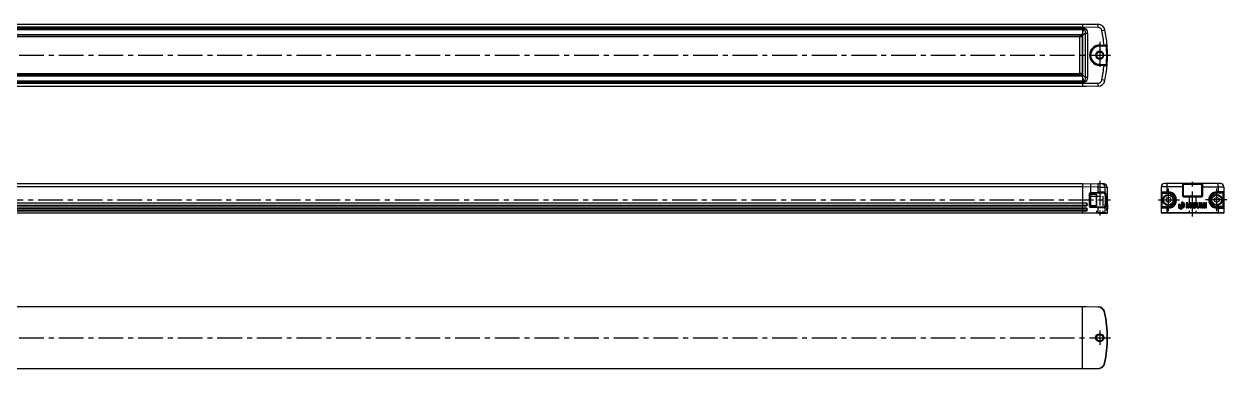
# Model space of a CAD drawing. Extents: x -2 to 1540, y -8 to 231.
# Drawn here: x 769 to 1540, y 10 to 231 of the extents above; entities that cross this region are included whole.
import ezdxf

# ---------------------------------------------------------------- set-up
doc = ezdxf.new("R2010")
doc.units = 0
doc.header["$LTSCALE"] = 0.5
doc.linetypes.add('CENTER', pattern=[50.8, 31.75, -6.35, 6.35, -6.35])
doc.linetypes.add('DASHED', pattern=[19.05, 12.7, -6.35])
for name, color, linetype in [('MSM_CENTER', 1, 'CENTER'), ('MSM_CONTINUOUS', 7, 'CONTINUOUS'), ('MSM_DASHED', 4, 'DASHED')]:
    doc.layers.add(name, color=color, linetype=linetype)

msp = doc.modelspace()

# ---------------------------------------------------------------- linework, layer by layer
at = {"layer": 'MSM_CENTER'}
for p, q in [((1458.02, 219.7), (1458.02, 202.7)), ((156.02, 211.2), (1465.03, 211.2)), ((1458.02, 130.67), (1458.02, 107.87)), ((1502.07, 111.13), (1502.07, 125.63)), ((1517.55, 107.87), (1517.55, 130.87)), ((1533.03, 111.13), (1533.03, 125.63)), ((142.72, 118.37), (1465.02, 118.37)), ((1495.55, 118.37), (1509.25, 118.37)), ((1539.55, 118.37), (1525.86, 118.37)), ((1458.02, 34.6), (1458.02, 25.4)), ((156.02, 30), (1465.02, 30))]:
    msp.add_line(p, q, dxfattribs=at)
at = {"layer": 'MSM_CONTINUOUS'}
for p, q in [((174.02, 231.2), (1447.02, 231.2)), ((1447.02, 229.2), (174.02, 229.2)), ((174.02, 228.63), (1447.02, 228.63)), ((174.02, 227.77), (1447.02, 227.77)), ((1447.02, 224.36), (174.02, 224.36)), ((174.02, 224.2), (1447.02, 224.2)), ((1447.02, 224.1), (174.02, 224.1)), ((1447.02, 224), (174.02, 224)), ((1447.02, 231.2), (1447.02, 191.2)), ((1447.02, 231.2), (1457.03, 231.02)), ((1447.02, 231.2), (1449.24, 231.16)), ((1457.03, 229.02), (1447.02, 229.2)), ((1447.02, 228.64), (1447.95, 228.54)), ((1447.02, 227.77), (1447.86, 227.68)), ((1447.02, 225.16), (1447.86, 227.68)), ((1448.85, 225.41), (1447.02, 223.81)), ((1448.85, 196.99), (1448.85, 225.41)), ((1448.85, 225.41), (1450.21, 225.4)), ((1450.21, 225.4), (1450.21, 196.99)), ((174.52, 223.22), (1446.52, 223.22)), ((175.69, 223.22), (1445.45, 223.22)), ((1445.02, 223), (1445.02, 199.4)), ((1446.92, 223), (1445.02, 223)), ((1446.92, 223.2), (1445.53, 223.2)), ((1446.52, 223.2), (1446.52, 223.29)), ((1446.72, 223.32), (1446.72, 223.2)), ((1446.92, 199.4), (1446.92, 223)), ((1446.92, 223), (1447.02, 223)), ((1457.92, 217.7), (1460.78, 217.75)), ((1460.78, 217.25), (1457.92, 217.2)), ((1462.32, 217.08), (1457.92, 217)), ((1462.75, 217.82), (1462.75, 217.76)), ((1457.92, 205.4), (1462.32, 205.32)), ((1457.92, 205.2), (1460.78, 205.15)), ((1460.78, 204.65), (1457.92, 204.7)), ((1462.57, 202.71), (1462.57, 202.71)), ((1462.76, 204.74), (1462.76, 204.74)), ((1447.02, 198.4), (174.02, 198.4)), ((174.02, 198.29), (1447.02, 198.29)), ((1447.02, 198.19), (174.02, 198.19)), ((174.02, 198.03), (1447.02, 198.03)), ((1447.02, 194.63), (174.02, 194.63)), ((1447.02, 193.76), (174.02, 193.76)), ((174.02, 193.2), (1447.02, 193.2)), ((1446.52, 199.18), (174.52, 199.18)), ((1445.36, 199.18), (175.6, 199.18)), ((1446.92, 199.4), (1445.02, 199.4)), ((1446.92, 199.2), (1445.71, 199.2)), ((1446.52, 199.11), (1446.52, 199.2)), ((1446.72, 199.2), (1446.72, 199.08)), ((1447.02, 199.4), (1446.92, 199.4)), ((1447.02, 198.59), (1448.85, 196.99)), ((1447.86, 194.71), (1447.02, 197.24)), ((1447.02, 194.63), (1447.86, 194.71)), ((1447.95, 193.85), (1447.02, 193.76)), ((1447.02, 193.2), (1457.03, 193.37)), ((1450.21, 196.99), (1448.85, 196.99)), ((1447.02, 191.2), (174.02, 191.2)), ((1457.03, 191.37), (1447.02, 191.2)), ((1449.24, 191.24), (1447.02, 191.2)), ((174.02, 128.87), (1447.02, 128.87)), ((1447.02, 126.87), (174.02, 126.87)), ((1447.02, 128.87), (1447.02, 109.87)), ((1447.02, 128.87), (1457.03, 128.69)), ((1457.03, 126.69), (1447.02, 126.87)), ((1459.43, 128.65), (1457.03, 128.69)), ((1457.03, 126.69), (1461.36, 126.65)), ((1457.03, 123.29), (1457.03, 126.69)), ((1461.36, 123.43), (1457.03, 123.29)), ((1460.78, 128.63), (1459.43, 128.65)), ((1461.36, 126.65), (1461.36, 123.43)), ((1461.36, 126.65), (1462.75, 126.63)), ((1461.36, 123.43), (1461.38, 123.43)), ((1462.75, 126.63), (1462.75, 122.8)), ((1511.55, 126.87), (1497.55, 126.87)), ((1497.55, 110.07), (1497.55, 126.87)), ((1497.55, 123.63), (1501.95, 123.63)), ((1535.55, 128.87), (1499.55, 128.87)), ((1501.13, 126.87), (1501.15, 127.49)), ((1501.13, 126.87), (1501.13, 123.63)), ((1501.13, 123.63), (1501.14, 123.38)), ((1501.14, 123.38), (1501.18, 123.19)), ((1501.15, 127.49), (1501.21, 128.04)), ((1501.21, 128.04), (1501.3, 128.49)), ((1501.3, 128.49), (1501.41, 128.77)), ((1501.41, 128.77), (1501.54, 128.87)), ((1501.95, 123.63), (1501.97, 123.35)), ((1511.01, 128.87), (1511.01, 121.37)), ((1523.55, 128.37), (1511.55, 128.37)), ((1511.55, 128.37), (1511.55, 121.37)), ((1523.55, 121.37), (1523.55, 128.37)), ((1523.55, 126.87), (1537.55, 126.87)), ((1524.09, 121.37), (1524.09, 128.87)), ((1533.15, 123.63), (1533.13, 123.35)), ((1537.55, 123.63), (1533.15, 123.63)), ((1533.69, 128.77), (1533.57, 128.87)), ((1533.81, 128.49), (1533.69, 128.77)), ((1533.9, 128.04), (1533.81, 128.49)), ((1533.96, 127.49), (1533.9, 128.04)), ((1533.96, 123.38), (1533.92, 123.19)), ((1533.98, 126.87), (1533.96, 127.49)), ((1533.98, 123.63), (1533.96, 123.38)), ((1533.98, 126.87), (1533.98, 123.63)), ((1537.55, 126.87), (1537.55, 110.07)), ((174.02, 116.57), (1447.02, 116.57)), ((1447.02, 116.37), (174.02, 116.37)), ((1447.02, 116.34), (174.02, 116.34)), ((1447.02, 116.57), (1449.24, 116.51)), ((1449.23, 116.31), (1447.02, 116.37)), ((1449.23, 116.28), (1447.02, 116.34)), ((1449.23, 116.28), (1449.23, 116.31)), ((1449.98, 115.76), (1449.82, 115.75)), ((1451.53, 114.31), (1451.53, 122.42)), ((1451.53, 122.42), (1452.02, 122.42)), ((1452.02, 122.42), (1452.02, 119.1)), ((1455.82, 121.87), (1452.02, 121.87)), ((1452.02, 117.63), (1452.02, 119.1)), ((1452.02, 117.63), (1452.02, 114.31)), ((1452.21, 123.12), (1457.03, 123.29)), ((1457.04, 122.79), (1452.22, 122.62)), ((1455.82, 121.87), (1455.82, 114.87)), ((1456.02, 121.68), (1456.02, 115.06)), ((1457.04, 122.79), (1460.88, 122.93)), ((1460.88, 122.93), (1460.91, 122.93)), ((1462.74, 116.22), (1462.7, 115.88)), ((1462.7, 115.88), (1462.7, 114.35)), ((1462.7, 115.79), (1462.72, 115.79)), ((1462.71, 115.97), (1462.74, 115.97)), ((1462.74, 115.97), (1462.72, 115.79)), ((1462.72, 115.79), (1462.78, 114.39)), ((1462.85, 114.98), (1462.74, 116.22)), ((1462.83, 114.98), (1462.74, 115.97)), ((1462.8, 122.1), (1463.02, 122.09)), ((1463.02, 110.07), (1463.02, 122.09)), ((1497.55, 122.63), (1502.05, 122.63)), ((1498.05, 123.13), (1502.05, 123.13)), ((1498.05, 113.63), (1498.05, 123.13)), ((1502.07, 120.09), (1500.57, 119.24)), ((1500.57, 119.24), (1500.57, 117.5)), ((1500.57, 117.5), (1502.07, 116.65)), ((1501.18, 123.19), (1501.23, 123.13)), ((1502.05, 122.63), (1502.05, 123.13)), ((1503.57, 119.24), (1502.07, 120.09)), ((1502.07, 116.65), (1503.57, 117.5)), ((1503.57, 117.5), (1503.57, 119.24)), ((1509.02, 115.73), (1508.59, 115.42)), ((1510.38, 115.22), (1509.02, 115.73)), ((1510.84, 117.09), (1510.38, 116.75)), ((1510.38, 116.75), (1510.38, 115.22)), ((1510.57, 116.32), (1511.2, 115.11)), ((1510.57, 115.14), (1510.57, 116.32)), ((1510.6, 116.67), (1510.84, 116.84)), ((1511.34, 115.26), (1510.6, 116.67)), ((1512.32, 115.85), (1510.84, 117.09)), ((1510.84, 116.84), (1512.08, 115.81)), ((1512.08, 115.81), (1511.34, 115.26)), ((1512.05, 120.87), (1512.02, 120.37)), ((1512.02, 120.37), (1523.09, 120.37)), ((1523.05, 120.87), (1512.05, 120.87)), ((1512.32, 114.1), (1512.32, 115.85)), ((1514.47, 116.44), (1513.53, 116.44)), ((1513.53, 116.44), (1513.53, 113.28)), ((1514.11, 115.81), (1514.68, 113.28)), ((1514.11, 113.28), (1514.11, 115.81)), ((1514.92, 114.21), (1514.47, 116.44)), ((1515.39, 116.44), (1514.92, 114.21)), ((1515.18, 113.28), (1515.75, 115.85)), ((1516.33, 116.44), (1515.39, 116.44)), ((1515.75, 115.85), (1515.75, 113.28)), ((1516.33, 113.28), (1516.33, 116.44)), ((1517.42, 116.44), (1516.78, 116.44)), ((1516.78, 116.44), (1516.78, 115.77)), ((1516.78, 115.77), (1517.42, 115.77)), ((1517.42, 115.77), (1517.42, 116.44)), ((1519.03, 115.97), (1518.79, 116.04)), ((1519.13, 115.57), (1519.12, 115.84)), ((1519.74, 115.57), (1519.74, 115.78)), ((1520.79, 116.44), (1520.15, 116.44)), ((1520.15, 116.44), (1520.15, 114.24)), ((1520.79, 114.1), (1520.79, 116.44)), ((1522.17, 116.44), (1521.54, 116.44)), ((1521.54, 116.44), (1521.54, 114.09)), ((1522.17, 114.24), (1522.17, 116.44)), ((1522.62, 116.44), (1522.62, 113.28)), ((1523.57, 116.44), (1522.62, 116.44)), ((1523.05, 120.87), (1523.09, 120.37)), ((1523.2, 113.28), (1523.21, 115.81)), ((1523.21, 115.81), (1523.78, 113.28)), ((1524.03, 114.21), (1523.57, 116.44)), ((1524.48, 116.44), (1524.03, 114.21)), ((1524.27, 113.28), (1524.84, 115.81)), ((1525.43, 116.44), (1524.48, 116.44)), ((1524.84, 113.28), (1524.84, 115.81)), ((1525.43, 113.28), (1525.43, 116.44)), ((1526.51, 116.44), (1525.87, 116.44)), ((1525.87, 116.44), (1525.87, 115.77)), ((1525.87, 115.77), (1526.51, 115.77)), ((1526.51, 115.77), (1526.51, 116.44)), ((1531.53, 119.24), (1533.03, 120.09)), ((1531.53, 117.5), (1531.53, 119.24)), ((1533.03, 116.65), (1531.53, 117.5)), ((1533.03, 120.09), (1534.53, 119.24)), ((1534.53, 117.5), (1533.03, 116.65)), ((1537.05, 123.13), (1533.05, 123.13)), ((1533.05, 122.63), (1533.05, 123.13)), ((1537.55, 122.63), (1533.05, 122.63)), ((1533.92, 123.19), (1533.87, 123.13)), ((1534.53, 119.24), (1534.53, 117.5)), ((1537.05, 113.63), (1537.05, 123.13)), ((174.02, 114.99), (1447.02, 114.99)), ((1447.02, 114.82), (174.02, 114.82)), ((1447.02, 114.62), (174.02, 114.62)), ((1447.02, 114.42), (174.02, 114.42)), ((174.02, 113.32), (1447.02, 113.32)), ((174.02, 113.12), (1447.02, 113.12)), ((174.02, 113), (1447.02, 113)), ((1447.02, 111.65), (174.02, 111.65)), ((1447.02, 111.57), (174.02, 111.57)), ((1447.02, 111.37), (174.02, 111.37)), ((1447.02, 111.17), (174.02, 111.17)), ((174.02, 110.07), (1447.02, 110.07)), ((1447.02, 109.87), (174.02, 109.87)), ((1447.02, 114.99), (1449.23, 115.05)), ((1447.02, 114.82), (1449.24, 114.87)), ((1449.23, 114.67), (1447.02, 114.62)), ((1449.24, 114.47), (1447.02, 114.42)), ((1447.02, 113.32), (1449.24, 113.26)), ((1447.02, 113.12), (1449.23, 113.06)), ((1447.02, 113), (1449.22, 112.94)), ((1449.22, 111.71), (1447.02, 111.65)), ((1449.23, 111.42), (1447.02, 111.37)), ((1449.24, 111.22), (1447.02, 111.17)), ((1447.02, 110.07), (1457.03, 110.07)), ((1457.02, 109.87), (1447.02, 109.87)), ((1451.53, 114.31), (1452.02, 114.31)), ((1452.02, 114.87), (1455.82, 114.87)), ((1457.03, 113.44), (1452.21, 113.61)), ((1452.22, 114.11), (1457.04, 113.94)), ((1457.02, 109.87), (1462.82, 109.87)), ((1457.03, 113.44), (1461.36, 113.31)), ((1457.03, 110.07), (1457.03, 113.44)), ((1461.36, 110.07), (1457.03, 110.07)), ((1460.88, 113.81), (1457.04, 113.94)), ((1460.88, 113.81), (1460.91, 113.81)), ((1461.36, 113.31), (1461.36, 110.07)), ((1461.36, 113.31), (1461.38, 113.31)), ((1461.36, 110.07), (1463.02, 110.07)), ((1462.52, 114.55), (1462.57, 114.86)), ((1462.52, 114.55), (1462.52, 112.77)), ((1462.52, 114.49), (1462.55, 114.49)), ((1462.54, 114.28), (1462.52, 114.28)), ((1462.52, 112.86), (1462.54, 112.86)), ((1462.52, 112.77), (1462.67, 111.55)), ((1462.57, 114.64), (1462.53, 114.64)), ((1462.54, 114.28), (1462.54, 112.86)), ((1462.54, 114.28), (1462.66, 113.29)), ((1462.66, 111.87), (1462.54, 112.86)), ((1462.57, 114.64), (1462.55, 114.49)), ((1462.55, 114.49), (1462.67, 113.45)), ((1462.57, 114.86), (1462.7, 114.35)), ((1462.64, 114.35), (1462.57, 114.64)), ((1462.63, 111.87), (1462.66, 111.87)), ((1462.63, 111.85), (1462.68, 111.85)), ((1462.66, 114.27), (1462.64, 114.35)), ((1462.64, 114.35), (1462.7, 114.35)), ((1462.64, 113.45), (1462.67, 113.45)), ((1462.71, 114.08), (1462.66, 114.27)), ((1462.66, 114.27), (1462.72, 114.27)), ((1462.66, 111.87), (1462.66, 113.29)), ((1462.68, 113.28), (1462.66, 113.28)), ((1462.67, 113.45), (1462.72, 113.83)), ((1462.67, 111.55), (1462.76, 112.32)), ((1462.68, 113.28), (1462.74, 113.83)), ((1462.68, 113.28), (1462.68, 111.85)), ((1462.74, 112.4), (1462.68, 111.85)), ((1462.72, 115.45), (1462.7, 115.45)), ((1462.74, 113.98), (1462.71, 114.08)), ((1462.71, 114.08), (1462.76, 114.08)), ((1462.72, 115.45), (1462.77, 114.24)), ((1462.72, 115.45), (1462.72, 114.27)), ((1462.72, 114.27), (1462.76, 114.08)), ((1462.74, 113.98), (1462.72, 113.83)), ((1462.72, 113.83), (1462.74, 113.83)), ((1462.74, 112.4), (1462.74, 113.83)), ((1462.74, 113.22), (1462.76, 113.22)), ((1462.74, 112.99), (1462.77, 112.99)), ((1462.74, 112.79), (1462.76, 112.79)), ((1462.74, 112.32), (1462.76, 112.32)), ((1462.76, 114.39), (1462.78, 114.39)), ((1462.76, 114.08), (1462.76, 113.22)), ((1462.76, 113.22), (1462.77, 112.99)), ((1462.76, 112.79), (1462.78, 112.46)), ((1462.76, 112.79), (1462.76, 112.32)), ((1462.76, 112.78), (1462.79, 112.78)), ((1462.77, 112.99), (1462.77, 114.24)), ((1462.77, 114.2), (1462.79, 114.2)), ((1462.78, 114.39), (1462.83, 114.94)), ((1462.78, 112.46), (1462.85, 113.23)), ((1462.84, 114.74), (1462.79, 114.2)), ((1462.79, 114.2), (1462.79, 112.78)), ((1462.79, 112.78), (1462.83, 113.23)), ((1462.84, 114.74), (1462.82, 114.74)), ((1462.83, 114.98), (1462.83, 114.94)), ((1462.85, 114.98), (1462.83, 114.98)), ((1462.83, 113.23), (1462.84, 113.32)), ((1462.83, 113.23), (1462.85, 113.23)), ((1462.84, 113.32), (1462.84, 114.74)), ((1462.85, 113.23), (1462.85, 114.98)), ((1462.92, 115.57), (1462.92, 112.41)), ((1462.96, 115.57), (1462.92, 115.57)), ((1462.92, 114.94), (1462.95, 114.94)), ((1462.92, 112.41), (1462.95, 112.41)), ((1462.95, 112.41), (1462.95, 114.94)), ((1462.96, 113.34), (1462.95, 114.94)), ((1462.96, 115.57), (1462.98, 113.34)), ((1462.97, 112.41), (1462.96, 113.34)), ((1462.96, 113.34), (1462.98, 113.34)), ((1462.97, 112.41), (1462.99, 112.41)), ((1462.98, 113.34), (1462.99, 114.98)), ((1462.99, 114.98), (1462.99, 115.57)), ((1463.01, 115.57), (1462.99, 115.57)), ((1463, 114.98), (1462.99, 112.41)), ((1463, 114.98), (1462.99, 114.98)), ((1463, 114.98), (1463, 112.41)), ((1463, 112.41), (1463.01, 112.41)), ((1463.01, 112.41), (1463.01, 115.57)), ((1463.02, 114.9), (1463.02, 115.57)), ((1463.02, 115.57), (1463.02, 114.9)), ((1463.02, 115.57), (1463.02, 115.57)), ((1463.02, 114.9), (1463.02, 114.9)), ((1463.02, 112.41), (1463.02, 114.62)), ((1463.02, 114.62), (1463.02, 112.41)), ((1463.02, 114.62), (1463.02, 114.62)), ((1463.02, 112.41), (1463.02, 112.41)), ((1497.55, 114.13), (1502.05, 114.13)), ((1501.95, 113.13), (1497.55, 113.13)), ((1537.55, 110.07), (1497.55, 110.07)), ((1537.35, 109.87), (1497.75, 109.87)), ((1502.05, 113.63), (1498.05, 113.63)), ((1501.13, 113.13), (1501.14, 113.38)), ((1501.13, 113.13), (1501.13, 110.07)), ((1501.13, 109.97), (1501.13, 110.07)), ((1501.15, 109.89), (1501.13, 109.97)), ((1501.14, 113.38), (1501.18, 113.56)), ((1501.17, 109.87), (1501.15, 109.89)), ((1501.18, 113.56), (1501.23, 113.63)), ((1501.95, 113.13), (1501.98, 113.49)), ((1502.05, 114.13), (1502.05, 113.63)), ((1508.59, 115.42), (1508.59, 113.64)), ((1508.59, 113.64), (1510.06, 112.42)), ((1508.78, 113.73), (1508.78, 115.15)), ((1508.78, 115.15), (1509.97, 114.16)), ((1509.97, 112.74), (1508.78, 113.73)), ((1508.84, 115.36), (1509.05, 115.51)), ((1510.08, 114.32), (1508.84, 115.36)), ((1509.05, 115.51), (1510.79, 114.85)), ((1509.97, 114.16), (1509.97, 112.74)), ((1510.06, 112.42), (1511.09, 113.19)), ((1510.79, 114.85), (1510.08, 114.32)), ((1510.16, 114.15), (1510.89, 114.7)), ((1510.16, 112.72), (1510.16, 114.15)), ((1510.89, 113.27), (1510.16, 112.72)), ((1511.09, 114.95), (1510.57, 115.14)), ((1510.89, 114.7), (1510.89, 113.27)), ((1511.08, 114.09), (1511.09, 114.95)), ((1511.2, 113.86), (1511.08, 114.09)), ((1511.09, 113.19), (1511.08, 113.66)), ((1511.08, 113.66), (1511.27, 113.32)), ((1511.2, 115.11), (1511.2, 113.86)), ((1511.27, 113.32), (1512.32, 114.1)), ((1511.4, 115.07), (1512.12, 115.61)), ((1511.4, 113.65), (1511.4, 115.07)), ((1512.12, 114.19), (1511.4, 113.65)), ((1512.12, 115.61), (1512.12, 114.19)), ((1513.53, 113.28), (1514.11, 113.28)), ((1514.68, 113.28), (1515.18, 113.28)), ((1515.75, 113.28), (1516.33, 113.28)), ((1517.42, 115.49), (1516.78, 115.49)), ((1516.78, 115.49), (1516.78, 113.28)), ((1516.78, 113.28), (1517.42, 113.28)), ((1517.42, 113.28), (1517.42, 115.49)), ((1518.38, 114.27), (1517.75, 114.27)), ((1517.75, 114.27), (1517.75, 113.93)), ((1518.39, 114.06), (1518.38, 114.27)), ((1519.54, 114.86), (1518.75, 115.24)), ((1519.13, 115.57), (1519.74, 115.57)), ((1522.62, 113.28), (1523.2, 113.28)), ((1523.78, 113.28), (1524.27, 113.28)), ((1524.84, 113.28), (1525.43, 113.28)), ((1526.51, 115.49), (1525.87, 115.49)), ((1525.87, 115.49), (1525.87, 113.28)), ((1525.87, 113.28), (1526.51, 113.28)), ((1526.51, 113.28), (1526.51, 115.49)), ((1533.05, 114.13), (1533.05, 113.63)), ((1537.55, 114.13), (1533.05, 114.13)), ((1533.05, 113.63), (1537.05, 113.63)), ((1533.15, 113.13), (1533.13, 113.49)), ((1533.15, 113.13), (1537.55, 113.13)), ((1533.92, 113.56), (1533.87, 113.63)), ((1533.96, 113.38), (1533.92, 113.56)), ((1533.93, 109.87), (1533.96, 109.89)), ((1533.98, 113.13), (1533.96, 113.38)), ((1533.96, 109.89), (1533.97, 109.97)), ((1533.97, 109.97), (1533.98, 110.07)), ((1533.98, 113.13), (1533.98, 110.07)), ((174.02, 50), (1447.02, 50)), ((1447.02, 49.8), (174.02, 49.8)), ((1447.02, 10), (1447.02, 50)), ((1447.02, 50), (1457.03, 49.83)), ((1447.02, 50), (1449.24, 49.96)), ((1457.03, 49.63), (1447.02, 49.8)), ((1457.03, 49.83), (1457.03, 49.63)), ((1461.36, 46.24), (1461.16, 46.2)), ((174.02, 10.2), (1447.02, 10.2)), ((1447.02, 10), (174.02, 10)), ((1447.02, 10.2), (1457.03, 10.37)), ((1457.03, 10.17), (1447.02, 10)), ((1449.24, 10.04), (1447.02, 10)), ((1457.03, 10.17), (1452.21, 10.09)), ((1457.03, 10.37), (1457.03, 10.17)), ((1461.36, 13.76), (1461.16, 13.8))]:
    msp.add_line(p, q, dxfattribs=at)
for centre, radius in [((1458.02, 211.2), 2.1), ((1502.07, 118.37), 3.5), ((1502.07, 118.37), 3.1), ((1533.03, 118.37), 3.5), ((1533.03, 118.37), 3.1), ((1458.02, 30), 2.6), ((1458.02, 30), 2.1)]:
    msp.add_circle(centre, radius, dxfattribs=at)
for centre, radius, start, end in [((1570.72, 215.99), 123.42, 174.16187, 174.56475), ((1447.89, 226.68), 0.999, 24.75494, 91.90774), ((1447.44, 225.79), 2.8, 352.05523, 79.61171), ((1446.74, 226.19), 2.25, 339.73395, 23.96617), ((1456.95, 226.52), 4.5, 11.72982, 88.98496), ((1428.38, 230.02), 28.67, 358.00162, 1.99838), ((1456.99, 226.52), 2.5, 11.71152, 88.99528), ((1416.84, 434.25), 211.55, 281.61477, 282.14754), ((1382.16, 211.05), 78.91, 4.86426, 11.68093), ((1382.46, 211.13), 80.57, 4.7636, 11.68), ((1445.23, 223), 0.201, 90.14727, 180.21725), ((1448.28, 223.06), 1.36, 174.03743, 182.47022), ((1446.92, 223.1), 0.1, 0, 90), ((1446.92, 223.08), 0.105, 49.43445, 93.79983), ((1458.03, 211.2), 6.5, 90.99794, 269.00206), ((1458.02, 211.2), 6, 91, 269), ((1458.02, 211.2), 5.8, 90.99998, 269.00002), ((1450.76, 217.45), 7.17, 358.00162, 1.99838), ((1459.83, 217.08), 1.91, 176.50517, 182.49494), ((1442.63, 755.12), 537.68, 271.93545, 272.14497), ((1448.36, 217.5), 12.43, 358.84713, 1.15287), ((1463.19, 118.98), 98.29, 90.54105, 91.40099), ((1462.25, 217.77), 0.504, 271.37501, 4.70867), ((1461.6, 216.96), 0.732, 9.09696, 25.10849), ((1461.2, 236.02), 18.97, 273.39341, 274.86177), ((1383.38, 211.2), 79.15, 355.74167, 4.25833), ((1462.25, 217.77), 0.5, 294.43597, 341.3079), ((1375.46, 210.59), 87.59, 4.27213, 4.69901), ((1383.59, 211.2), 79.44, 355.73155, 4.26845), ((1458.04, 211.2), 2.6, 90.00871, 269.99129), ((1458.04, 211.2), 2.6, 270.00873, 89.99127), ((1459.83, 205.32), 1.91, 177.50506, 183.49483), ((1450.76, 204.95), 7.17, 358.00162, 1.99838), ((1383.54, 211.14), 77.52, 348.25777, 355.19703), ((8048.15, 324047.77), 323909.61, 268.8346923, 268.8349532), ((1448.39, 204.9), 12.4, 358.84451, 1.15549), ((1518.18, 1788.25), 1584.64, 267.92424, 267.99534), ((1382.27, 211.3), 80.76, 348.32811, 355.22828), ((1461.58, 205.43), 0.751, 335.30586, 351.29565), ((1462.25, 204.62), 0.497, 355.07674, 89.36493), ((1458.4, 147.6), 57.86, 85.63163, 86.11319), ((1342.55, 214.31), 120.6, 355.37117, 355.70713), ((1445.23, 199.4), 0.201, 180.91994, 269.84788), ((1448.28, 199.34), 1.36, 177.52978, 185.96259), ((1446.92, 199.31), 0.101, 265.23528, 334.67133), ((1448.42, 199.59), 1.42, 189.85386, 191.43468), ((1447.88, 195.72), 1.01, 268.79175, 334.98593), ((1612.21, 210.57), 165.11, 185.51285, 185.81262), ((1447.44, 196.61), 2.8, 280.38788, 7.94519), ((1446.74, 196.21), 2.25, 336.03393, 20.26595), ((1456.99, 195.87), 2.5, 271.00096, 348.32058), ((1456.95, 195.88), 4.5, 271.01297, 348.28798), ((1428.38, 192.37), 28.67, 358.00162, 1.99838), ((1384.15, -167.24), 370.34, 77.96667, 78.27101), ((1428.85, 127.69), 28.19, 357.96734, 2.03266), ((1459.38, 126.67), 1.98, 359.47878, 88.47516), ((1460.75, 126.62), 2, 0.08626, 88.90224), ((1460.86, 123.42), 0.495, 272.34145, 0.59616), ((1460.89, 123.42), 0.491, 272.41339, 1.12955), ((1461.37, 123.13), 0.299, 34.30724, 87.05963), ((1499.55, 126.87), 2, 90, 180), ((1498.05, 123.63), 0.5, 180, 270), ((1502, 118.38), 5.25, 269.52467, 90.47533), ((1502.38, 123.38), 0.409, 184.1093, 217.35875), ((1511.05, 128.37), 0.5, 0.00407, 90), ((1524.05, 128.37), 0.5, 90, 180), ((1533.11, 118.38), 5.25, 89.52467, 270.47533), ((1532.73, 123.38), 0.409, 322.64125, 355.8907), ((1535.55, 126.87), 2, 0, 90), ((1537.05, 123.63), 0.5, 270, 0), ((1438.56, 116.74), 10.68, 357.68755, 358.76817), ((1449.21, 115.49), 0.817, 271.45556, 88.37055), ((1449.21, 115.66), 0.618, 271.64506, 88.35494), ((1449.21, 115.49), 1.02, 271.5337, 88.4663), ((1452.23, 122.42), 0.704, 92.09784, 179.77653), ((1452.22, 122.43), 0.198, 91.72794, 180.93728), ((1445.05, 122.75), 7.17, 359.00247, 2.99783), ((1455.83, 121.67), 0.196, 1.58048, 91.46018), ((1449.23, 122.89), 7.81, 359.31145, 2.98007), ((1460.86, 122.58), 0.351, 29.93767, 85.77459), ((1458.82, 121.39), 2.71, 9.7785, 30.15704), ((1439.22, 118.37), 22.55, 351.10762, 8.89238), ((1459.64, 122.03), 2.35, 9.13652, 32.69198), ((1435.48, 118.36), 26.78, 351.33025, 8.66975), ((1465.07, 122.63), 2.33, 175.84017, 193.1939), ((1470.85, 122.85), 8.1, 180.39526, 184.08496), ((1462.54, 122.1), 0.481, 359.49358, 63.84635), ((1462.33, 122.1), 0.48, 359.98261, 22.02447), ((1502.05, 118.38), 4.75, 270, 90), ((1502.05, 118.38), 4.25, 270, 90), ((1512.01, 121.36), 0.994, 179.6374, 270.67167), ((1512.05, 121.37), 0.5, 180, 270), ((1518.83, 115.57), 1.05, 143.03247, 195.25179), ((1518.74, 115.52), 1.01, 88.42851, 137.96456), ((1518.94, 115.67), 0.51, 154.35373, 213.20005), ((1518.75, 115.72), 0.323, 82.23114, 146.66835), ((1518.72, 115.11), 1.42, 58.20306, 87.69884), ((1518.98, 115.83), 0.144, 0.42627, 71.07424), ((1519.06, 115.77), 0.682, 0.49465, 53.91003), ((1523.05, 121.37), 0.5, 270, 0), ((1523.1, 121.36), 0.993, 269.29609, 0.39485), ((1533.05, 118.38), 4.75, 90, 270), ((1533.05, 118.38), 4.25, 90, 270), ((1451.13, 112.91), 1.9, 175.66461, 179.14059), ((1449.21, 112.33), 0.618, 271.48326, 88.51676), ((1420.63, 110.79), 28.6, 1.26067, 1.83428), ((1447.2, 114.82), 2.04, 1.43496, 6.30459), ((1448.72, 114.81), 0.529, 345.01994, 6.84501), ((1446.37, 114.45), 2.87, 0.50157, 4.49653), ((1446.37, 113.28), 2.87, 355.50347, 359.49844), ((1449.21, 112.24), 0.82, 0.22664, 88.4318), ((1449.2, 112.25), 0.824, 272.01622, 359.75751), ((1439.87, 111.03), 9.37, 1.19434, 2.4065), ((1449.21, 112.24), 1.02, 271.53369, 88.4663), ((1452.23, 114.31), 0.704, 180.46512, 267.91982), ((1452.22, 114.31), 0.198, 179.96652, 268.2781), ((1445.05, 113.98), 7.17, 357.00217, 0.99753), ((1455.83, 115.06), 0.196, 268.53982, 358.41952), ((1455.17, 110.02), 1.86, 355.4148, 1.53616), ((1449.3, 113.85), 7.74, 357.00376, 0.70471), ((1460.86, 113.31), 0.499, 359.76425, 87.29815), ((1460.86, 114.14), 0.34, 278.53154, 330.76182), ((1460.89, 113.31), 0.495, 359.34191, 87.11515), ((1458.95, 115.29), 2.57, 329.1918, 350.79624), ((1461.16, 110.07), 0.2, 269.89741, 0.10259), ((1461.37, 113.61), 0.299, 272.29682, 324.43744), ((1459.53, 114.74), 2.46, 327.82419, 350.29396), ((1462.83, 110.07), 0.198, 269.93074, 0.18755), ((1498.05, 113.13), 0.5, 90, 180), ((1497.75, 110.07), 0.2, 180, 270), ((1502.19, 113.46), 0.216, 129.54683, 171.10145), ((1518.51, 114.01), 0.768, 186.15078, 228.97066), ((1518.99, 115.83), 1.28, 204.59521, 260.72729), ((1518.73, 114.38), 1.2, 232.84946, 294.86636), ((1518.8, 114.07), 0.413, 181.02861, 266.88928), ((1518.98, 115.85), 0.651, 224.03478, 249.19661), ((1518.72, 114.1), 0.466, 357.32449, 82.49158), ((1518.78, 114.06), 0.407, 269.85506, 2.31202), ((1518.93, 114.2), 0.95, 288.4139, 5.21043), ((1519.05, 114.19), 0.834, 6.76129, 54.24681), ((1521.22, 114.19), 1.06, 177.45807, 267.17065), ((1521.16, 114.09), 0.372, 178.30021, 359.63444), ((1521.1, 114.2), 1.07, 273.47555, 1.9303), ((1532.91, 113.46), 0.216, 8.89855, 50.45317), ((1537.05, 113.13), 0.5, 0, 90), ((1537.35, 110.07), 0.2, 270, 0), ((1456.95, 45.33), 4.5, 11.71207, 89.00005), ((1456.95, 45.33), 4.3, 11.71207, 89), ((1383.02, 30), 79.8, 348.28793, 11.71207), ((1383.02, 30), 80, 348.28793, 11.71207), ((1456.95, 14.67), 4.3, 271, 348.28793), ((1456.95, 14.67), 4.5, 270.99995, 348.28793)]:
    msp.add_arc(centre, radius, start, end, dxfattribs=at)
at = {"layer": 'MSM_DASHED'}
for p, q in [((1452.02, 128.78), (1452.02, 121.37)), ((1452.52, 120.87), (1463.02, 120.87)), ((1455.92, 120.87), (1455.92, 109.87)), ((1460.12, 120.87), (1460.12, 109.87)), ((1515.45, 120.87), (1515.45, 109.87)), ((1519.65, 120.87), (1519.65, 109.87))]:
    msp.add_line(p, q, dxfattribs=at)
msp.add_arc((1452.52, 121.37), 0.5, 180, 270, dxfattribs=at)

doc.saveas('drawing.dxf')
